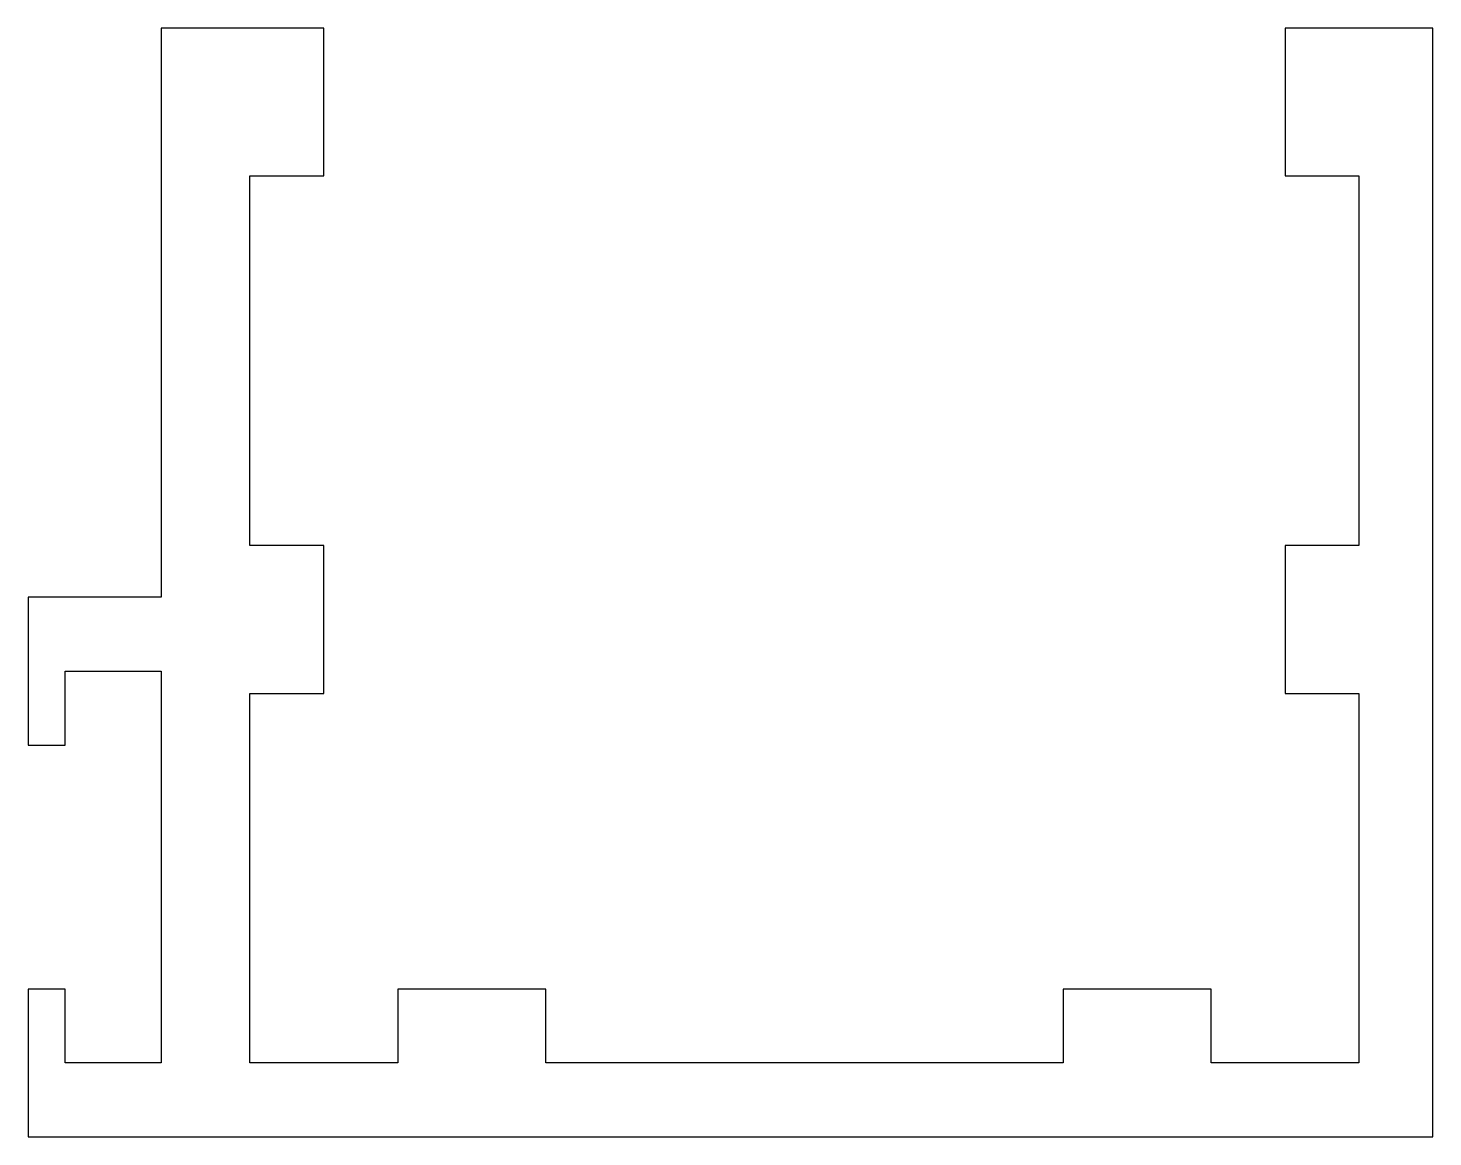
# Model space of a CAD drawing. Extents: x 915.4 to 934.4, y 936.1 to 951.1.
import ezdxf

# ---------------------------------------------------------------- set-up
doc = ezdxf.new("R2010")
doc.units = 0
doc.layers.add('ANA', color=220, linetype='CONTINUOUS')

msp = doc.modelspace()

# ---------------------------------------------------------------- linework, layer by layer
at = {"layer": 'ANA', "color": 0}
msp.add_lwpolyline([(919.374, 942.103), (919.374, 944.103), (918.374, 944.103), (918.374, 949.103), (919.374, 949.103), (919.374, 951.103), (917.174, 951.103), (917.174, 943.403), (915.374, 943.403), (915.374, 941.403), (915.874, 941.403), (915.874, 942.403), (917.174, 942.403), (917.174, 937.103), (915.874, 937.103), (915.874, 938.103), (915.374, 938.103), (915.374, 936.103), (934.374, 936.103), (934.374, 951.103), (932.374, 951.103), (932.374, 949.103), (933.374, 949.103), (933.374, 944.103), (932.374, 944.103), (932.374, 942.103), (933.374, 942.103), (933.374, 937.103), (931.374, 937.103), (931.374, 938.103), (929.374, 938.103), (929.374, 937.103), (922.374, 937.103), (922.374, 938.103), (920.374, 938.103), (920.374, 937.103), (918.374, 937.103), (918.374, 942.103)], close=True, dxfattribs=at)

doc.saveas('drawing.dxf')
